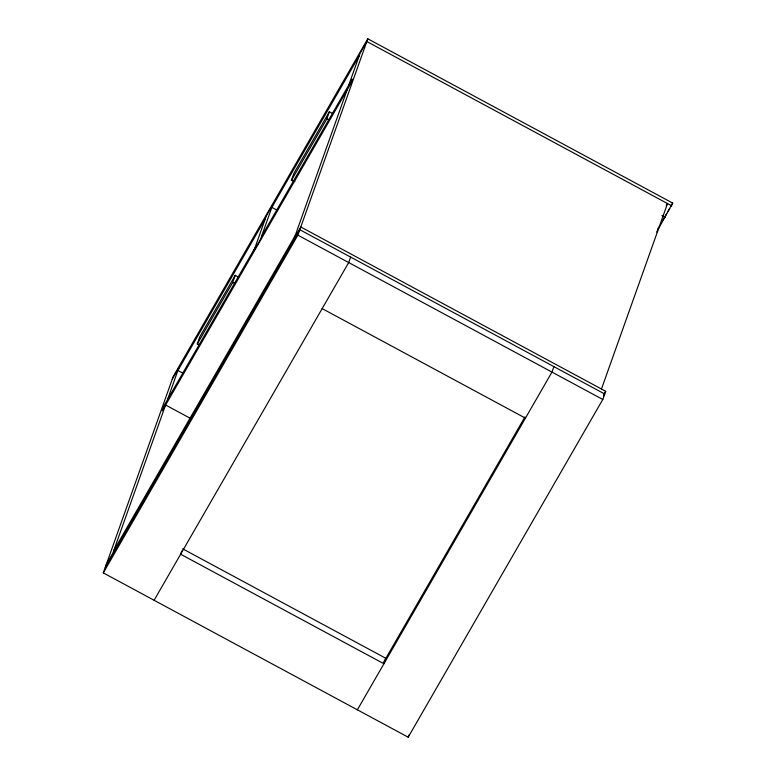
<?xml version="1.0" encoding="UTF-8"?>
<svg xmlns="http://www.w3.org/2000/svg" width="776" height="776" viewBox="0 0 776 776"><rect width="100%" height="100%" fill="white"/><g stroke="black" fill="none" stroke-linecap="round" stroke-linejoin="round"><path stroke-width="1.16" d="M346.93 90.317L294.162 238.504L300.797 226.99L605.697 391.288L602.787 399.475L408.195 737.2L103.295 572.901L173.213 376.525L367.805 38.8L672.705 203.099L656.642 232.024M167.548 399.562L178.878 367.746L172.243 379.26M199.587 344.544L197.249 344.01L199.839 336.735L235.225 275.334L238.397 277.042M197.249 344.01L232.635 282.61L235.225 275.334M294.89 181.254L291.388 180.449L293.978 173.174L329.363 111.773L332.535 113.48M291.388 180.449L326.774 119.048L329.363 111.773M181.807 550.96L180.643 554.229L383.916 663.761L385.856 658.31L182.583 548.778M348.87 84.856L360.2 53.04L366.835 41.526L671.735 205.824M103.295 572.901L297.877 235.167L367.805 38.8M350.636 257.099L348.696 262.56L154.104 600.284M408.195 737.2L408.971 735.017M553.909 366.631L551.969 372.092L357.377 709.817M601.458 389.009L667.505 203.545L666.293 205.64M265.246 218.881L177.908 370.472L183.243 373.343M359.23 55.765L271.881 207.367L277.216 210.238M254.887 247.971L164.231 405.315L162.291 410.776L350.248 84.555L352.188 79.103L261.522 236.457M113.81 550.475L295.132 235.778M106.205 564.715L112.84 553.201L165.608 405.014L190.13 418.235M105.235 567.45L299.817 229.715L604.727 394.014L603.515 396.119M383.441 662.491L524.906 416.974M657.602 229.318L658.814 227.222M663.043 219.88L666.662 213.584M667.874 211.489L669.688 208.346M670.9 206.241L672.705 203.099M603.893 394.431L605.697 391.288M326.774 119.048L329.102 119.582M232.635 282.61L234.963 283.143M661.928 215.631L665.1 217.338M297.877 235.167L602.787 399.475M322.166 308.605L525.43 418.138M266.226 216.145L253.917 250.696L260.552 239.183L272.851 204.631L266.226 216.145"/></g></svg>
